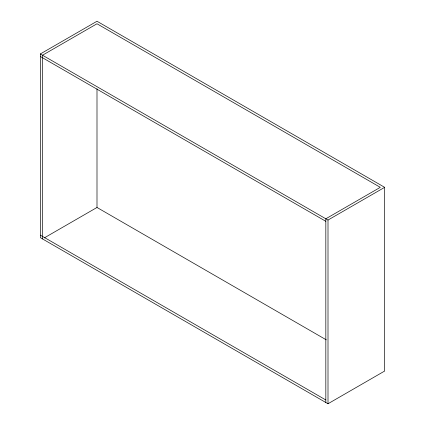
<?xml version="1.0" encoding="UTF-8"?>
<svg xmlns="http://www.w3.org/2000/svg" width="425" height="425" viewBox="0 0 425 425"><rect width="100%" height="100%" fill="white"/><g stroke="black" fill="none" stroke-linecap="round" stroke-linejoin="round"><path stroke-width="0.64" d="M40.333 53.964L96.996 21.25L384.668 187.335L384.668 371.036L328.004 403.75L40.333 237.665L40.333 53.964L328.004 220.049L384.668 187.335M44.232 237.931L96.996 207.469L326.288 339.851M40.333 56.482L325.826 221.308M40.333 235.147L325.826 399.973M328.004 220.049L328.004 403.75M325.826 402.491L325.826 218.79L380.306 187.335L96.996 23.768L42.516 55.223L42.516 238.924M96.996 88.756L96.996 207.469"/></g></svg>
